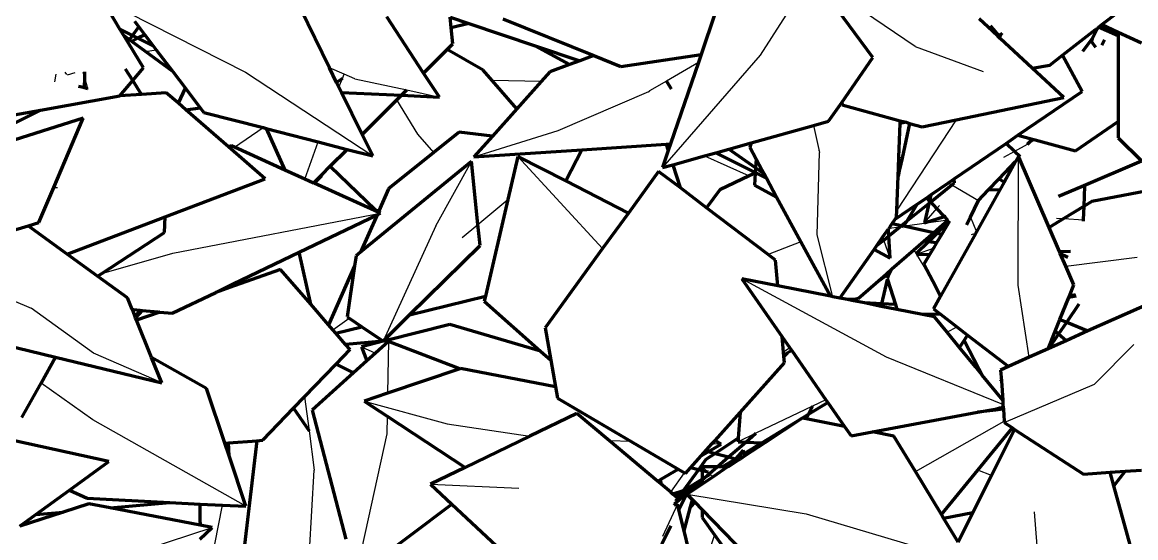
# Model space of a CAD drawing. Header units: millimetres. Extents: x 4307 to 31003, y 2809 to 20009.
# Drawn here: x 7363.6 to 7472.3, y 7807.5 to 7857.8 of the extents above; entities that cross this region are included whole.
import ezdxf

# ---------------------------------------------------------------- set-up
doc = ezdxf.new("R2010")
doc.units = ezdxf.units.MM
doc.layers.add('ProfileEdges', color=7, linetype='Continuous')

msp = doc.modelspace()

# ---------------------------------------------------------------- linework, layer by layer
for p, q in [((7440.66, 7862.46), (7435.63, 7854.61)), ((7450.75, 7855.46), (7440.88, 7862.16)), ((7373.93, 7858.78), (7385.41, 7852.94)), ((7458.29, 7856.95), (7458.43, 7857.11)), ((7458.43, 7857.11), (7458.52, 7857.22)), ((7459.09, 7856.33), (7459.05, 7856.24)), ((7459.27, 7856.71), (7459.09, 7856.33)), ((7450.75, 7855.46), (7457.4, 7853.03)), ((7375.66, 7854.98), (7376.71, 7855.12)), ((7435.63, 7854.61), (7426.1, 7843.64)), ((7395.05, 7852.76), (7393.6, 7853.39)), ((7429.6, 7853.91), (7426.48, 7852.08)), ((7366.9, 7852.77), (7366.79, 7852.02)), ((7368.78, 7852.9), (7368.03, 7852.66)), ((7369.55, 7852.96), (7369.73, 7852.34)), ((7369.73, 7852.34), (7370.02, 7851.37)), ((7385.41, 7852.94), (7397.83, 7844.78)), ((7394.54, 7851.49), (7394.88, 7852.34)), ((7394.88, 7852.34), (7395.05, 7852.76)), ((7396.09, 7852.3), (7395.05, 7852.76)), ((7396.09, 7852.3), (7401.15, 7851.22)), ((7414.27, 7852.03), (7409.5, 7852.13)), ((7426.48, 7852.08), (7424.85, 7851.13)), ((7370.02, 7851.37), (7370.04, 7851.31)), ((7401.15, 7851.22), (7404.34, 7850.53)), ((7415.91, 7847.25), (7424.77, 7851.08)), ((7424.85, 7851.13), (7424.77, 7851.08)), ((7402.24, 7846.92), (7400.17, 7850.24)), ((7440.84, 7847.75), (7441.37, 7845.41)), ((7454.76, 7848.31), (7448.97, 7839.48)), ((7384.33, 7845.63), (7387.14, 7847.54)), ((7403.78, 7845.12), (7402.24, 7846.92)), ((7407.7, 7844.7), (7415.91, 7847.25)), ((7391.21, 7842.53), (7392.5, 7846.15)), ((7441.37, 7845.41), (7441.43, 7845.13)), ((7461.67, 7845.91), (7460.45, 7845.23)), ((7462.46, 7846.34), (7461.67, 7845.91)), ((7420.24, 7835.74), (7411.99, 7844.74)), ((7430.2, 7844.78), (7434.55, 7842.83)), ((7441.19, 7837.09), (7441.43, 7845.13)), ((7449.47, 7844.55), (7449.16, 7844.65)), ((7460.45, 7845.23), (7459.37, 7844.63)), ((7460.8, 7832.19), (7460.83, 7844.75)), ((7403.98, 7837.95), (7407.46, 7844.23)), ((7453.99, 7842.15), (7454.33, 7841.95)), ((7366.71, 7841.72), (7367.07, 7841.72)), ((7454.33, 7841.95), (7456.94, 7840.44)), ((7408.09, 7838.1), (7411.01, 7840.52)), ((7378.33, 7835.31), (7398.58, 7839.2)), ((7451.66, 7838.27), (7452.87, 7839.66)), ((7452.87, 7839.66), (7453.13, 7839.95)), ((7403.98, 7837.95), (7398.84, 7826.73)), ((7406.56, 7836.82), (7408.09, 7838.1)), ((7449.23, 7837.84), (7448.21, 7837.69)), ((7449.66, 7837.9), (7449.23, 7837.84)), ((7453.93, 7838.53), (7449.78, 7837.92)), ((7456.14, 7838.81), (7456.73, 7837.39)), ((7464.53, 7838.72), (7465.27, 7838.68)), ((7465.27, 7838.68), (7467.17, 7838.56)), ((7467.17, 7838.56), (7467.22, 7838.56)), ((7442.73, 7831.05), (7441.19, 7837.09)), ((7447.68, 7836.58), (7447.58, 7836.85)), ((7456.26, 7837.12), (7456.66, 7837.26)), ((7439.6, 7836.41), (7436.41, 7835.17)), ((7448.32, 7834.81), (7447.68, 7836.58)), ((7450.87, 7835.2), (7452.53, 7835.79)), ((7351.31, 7835.57), (7364.52, 7829.92)), ((7371.39, 7833.31), (7378.33, 7835.31)), ((7450.62, 7835.62), (7450.85, 7835.23)), ((7450.85, 7835.23), (7450.87, 7835.2)), ((7450.87, 7835.2), (7450.89, 7835.16)), ((7450.89, 7835.16), (7452.47, 7832.58)), ((7465.44, 7834.04), (7472.41, 7834.9)), ((7447.97, 7825.14), (7433.84, 7832.81)), ((7448.18, 7833.2), (7446.16, 7831.71)), ((7384.31, 7832.11), (7384.23, 7832.3)), ((7461.87, 7825.14), (7460.8, 7832.19)), ((7445, 7830.86), (7444.73, 7830.65)), ((7370.6, 7825.53), (7364.52, 7829.92)), ((7393.94, 7827.83), (7395.54, 7828.95)), ((7453.86, 7827.59), (7454.83, 7828.11)), ((7396.74, 7826.16), (7398.1, 7825.56)), ((7399.37, 7826.7), (7399.27, 7821.65)), ((7438.53, 7826.08), (7437.92, 7825.63)), ((7468.24, 7822.52), (7472.09, 7826.39)), ((7377.25, 7822.66), (7370.6, 7825.53)), ((7459.32, 7820.55), (7447.97, 7825.14)), ((7456.63, 7824.22), (7456.97, 7824.03)), ((7370.53, 7819.06), (7365.47, 7822.63)), ((7458.97, 7822.9), (7459, 7822.89)), ((7459.16, 7822.84), (7459, 7822.89)), ((7459.45, 7818.77), (7468.24, 7822.52)), ((7391.18, 7821.29), (7391.62, 7817.96)), ((7396.99, 7820.88), (7405.09, 7818.66)), ((7442.05, 7821.01), (7440.75, 7820.39)), ((7399.23, 7819.41), (7399.2, 7817.68)), ((7440.75, 7820.39), (7435.21, 7817.73)), ((7458.57, 7820.09), (7458.55, 7820.12)), ((7458.59, 7819.99), (7458.57, 7820.09)), ((7385.46, 7810.61), (7370.53, 7819.06)), ((7405.09, 7818.66), (7413.15, 7817.44)), ((7450.77, 7814.01), (7459.44, 7818.93)), ((7391.62, 7817.96), (7392.11, 7814.12)), ((7399.2, 7817.68), (7396.15, 7803.77)), ((7435.21, 7817.73), (7433.48, 7816.9)), ((7423.05, 7816.93), (7420.93, 7817)), ((7431.82, 7816.66), (7430.92, 7816.69)), ((7433.96, 7816.08), (7433.8, 7815.6)), ((7433.8, 7815.6), (7433.67, 7815.21)), ((7391.66, 7806.21), (7392.11, 7814.12)), ((7429.96, 7814.45), (7430.55, 7813.93)), ((7430.55, 7813.93), (7430.69, 7813.81)), ((7458.19, 7813.61), (7456.88, 7814.15)), ((7426.9, 7811.99), (7428.26, 7813.87)), ((7430.69, 7813.81), (7430.76, 7813.74)), ((7430.76, 7813.74), (7431.05, 7813.49)), ((7403.46, 7812.76), (7412.07, 7812.38)), ((7428.49, 7811.79), (7440.12, 7809.86)), ((7429.37, 7812.55), (7428.52, 7811.81)), ((7380.72, 7798.15), (7383.18, 7810.72)), ((7427.56, 7810.82), (7426.1, 7807.67)), ((7428.42, 7811.72), (7427.25, 7810.72)), ((7440.12, 7809.86), (7454.21, 7805.68)), ((7462.35, 7810.07), (7462.95, 7802.81)), ((7373.54, 7805.73), (7382.18, 7808.55)), ((7431.18, 7807.84), (7429.74, 7803.55))]:
    msp.add_line(p, q)
at = {"layer": 'ProfileEdges', "lineweight": 211}
for p, q in [((7446.63, 7854.37), (7440.88, 7862.16)), ((7373.17, 7857.16), (7372.02, 7859.05)), ((7393.6, 7853.39), (7390.78, 7859.15)), ((7431.24, 7858.74), (7429.86, 7854.68)), ((7468.98, 7857.59), (7470.56, 7858.82)), ((7374.41, 7856.53), (7375, 7857.37)), ((7374.58, 7857.93), (7375, 7857.37)), ((7375, 7857.37), (7375.6, 7856.59)), ((7402.8, 7852.87), (7399.2, 7858.36)), ((7405.4, 7858.31), (7407.2, 7857.71)), ((7405.5, 7857.27), (7405.4, 7858.31)), ((7407.2, 7857.71), (7405.5, 7857.27)), ((7407.2, 7857.71), (7413.69, 7855.53)), ((7410.53, 7858.17), (7419.41, 7854.58)), ((7458.29, 7856.95), (7457.01, 7858.14)), ((7458.43, 7857.11), (7458.11, 7857.48)), ((7468.64, 7857.33), (7468.98, 7857.59)), ((7468.98, 7857.59), (7470.56, 7856.87)), ((7373.17, 7857.16), (7374.41, 7856.53)), ((7373.54, 7856.54), (7373.17, 7857.16)), ((7375.46, 7853.36), (7373.54, 7856.54)), ((7374.11, 7856.12), (7373.54, 7856.54)), ((7374.11, 7856.12), (7374.41, 7856.53)), ((7374.41, 7856.53), (7374.93, 7856.26)), ((7375.6, 7856.59), (7374.93, 7856.26)), ((7375.6, 7856.59), (7376.42, 7855.51)), ((7405.64, 7855.71), (7405.5, 7857.27)), ((7458.82, 7856.46), (7458.29, 7856.95)), ((7458.92, 7856.53), (7458.43, 7857.11)), ((7458.92, 7856.53), (7458.82, 7856.46)), ((7459.05, 7856.24), (7458.82, 7856.46)), ((7459.23, 7856.74), (7458.92, 7856.53)), ((7459.09, 7856.33), (7458.92, 7856.53)), ((7465.12, 7854.6), (7468.35, 7857.1)), ((7468.48, 7857.11), (7468.02, 7856.2)), ((7468.35, 7857.1), (7468.56, 7857.26)), ((7468.48, 7857.11), (7468.35, 7857.1)), ((7468.56, 7857.26), (7468.48, 7857.11)), ((7468.56, 7857.26), (7468.64, 7857.33)), ((7470.56, 7856.49), (7468.64, 7857.33)), ((7470.56, 7856.49), (7470.55, 7848.14)), ((7470.56, 7856.87), (7470.56, 7856.49)), ((7470.56, 7856.87), (7472.85, 7855.82)), ((7374.32, 7855.96), (7374.11, 7856.12)), ((7374.93, 7856.26), (7374.32, 7855.96)), ((7375.66, 7854.98), (7374.32, 7855.96)), ((7374.93, 7856.26), (7376.42, 7855.51)), ((7376.42, 7855.51), (7376.71, 7855.12)), ((7405.1, 7855.16), (7405.64, 7855.71)), ((7417.04, 7853.69), (7413.69, 7855.53)), ((7413.69, 7855.53), (7418.04, 7854.06)), ((7462.16, 7853.35), (7459.05, 7856.24)), ((7467.1, 7855.01), (7468.02, 7856.2)), ((7468.02, 7856.2), (7467.91, 7855.97)), ((7467.91, 7855.97), (7468.34, 7855.39)), ((7468.95, 7855.58), (7469.21, 7856.11)), ((7378.32, 7853.01), (7375.66, 7854.98)), ((7376.71, 7855.12), (7378.32, 7853.01)), ((7402.8, 7852.87), (7405.1, 7855.16)), ((7408.62, 7853.15), (7405.1, 7855.16)), ((7419.41, 7854.58), (7418.04, 7854.06)), ((7419.41, 7854.58), (7422.04, 7853.51)), ((7422.04, 7853.51), (7429.86, 7854.68)), ((7429.86, 7854.68), (7429.6, 7853.91)), ((7443.59, 7849.99), (7446.63, 7854.37)), ((7463.89, 7853.65), (7465.12, 7854.6)), ((7467.05, 7851.08), (7465.12, 7854.6)), ((7374.42, 7852.13), (7373.71, 7853.24)), ((7374.42, 7852.13), (7375.46, 7853.36)), ((7378.32, 7853.01), (7379.55, 7851.39)), ((7394.31, 7851.94), (7393.6, 7853.39)), ((7409.5, 7852.13), (7408.62, 7853.15)), ((7417.04, 7853.69), (7415.11, 7852.97)), ((7418.04, 7854.06), (7417.04, 7853.69)), ((7429.6, 7853.91), (7426.89, 7845.95)), ((7462.16, 7853.35), (7463.89, 7853.65)), ((7465.27, 7850.47), (7462.16, 7853.35)), ((7367.92, 7852.84), (7367.82, 7852.8)), ((7369.71, 7851.56), (7369.73, 7852.34)), ((7369.73, 7852.34), (7369.76, 7852.97)), ((7373.15, 7850.63), (7374.42, 7852.13)), ((7375.27, 7850.78), (7374.42, 7852.13)), ((7394.88, 7852.34), (7394.31, 7851.94)), ((7394.54, 7851.49), (7394.31, 7851.94)), ((7404.34, 7850.53), (7402.8, 7852.87)), ((7411.88, 7849.37), (7409.5, 7852.13)), ((7414.27, 7852.03), (7411.88, 7849.37)), ((7415.11, 7852.97), (7414.27, 7852.03)), ((7426.48, 7852.08), (7426.96, 7851.33)), ((7369.12, 7851.6), (7369.6, 7851.48)), ((7369.51, 7851.42), (7369.6, 7851.48)), ((7369.6, 7851.48), (7369.71, 7851.56)), ((7369.6, 7851.48), (7370.02, 7851.37)), ((7377.69, 7850.94), (7375.27, 7850.78)), ((7378.87, 7849.92), (7377.69, 7850.94)), ((7378.87, 7849.92), (7379.55, 7851.39)), ((7379.55, 7851.39), (7381, 7849.47)), ((7394.79, 7850.98), (7394.54, 7851.49)), ((7394.79, 7850.98), (7400.63, 7850.7)), ((7396.8, 7846.88), (7394.79, 7850.98)), ((7400.63, 7850.7), (7401.15, 7851.22)), ((7424.85, 7851.13), (7424.87, 7851.1)), ((7460.78, 7846.8), (7467.05, 7851.08)), ((7365.42, 7849.26), (7373.15, 7850.63)), ((7375.27, 7850.78), (7373.15, 7850.63)), ((7379.61, 7849.28), (7378.87, 7849.92)), ((7396.8, 7846.88), (7400.17, 7850.24)), ((7400.17, 7850.24), (7400.63, 7850.7)), ((7400.63, 7850.7), (7404.34, 7850.53)), ((7442.31, 7848.16), (7443.59, 7849.99)), ((7443.59, 7849.99), (7443.64, 7849.77)), ((7443.64, 7849.77), (7449.29, 7848.21)), ((7454.76, 7848.31), (7465.27, 7850.47)), ((7365.42, 7849.26), (7357.59, 7845.38)), ((7358.78, 7848.08), (7365.42, 7849.26)), ((7379.61, 7849.28), (7381, 7849.47)), ((7383.75, 7845.68), (7379.61, 7849.28)), ((7381, 7849.47), (7381.34, 7849.03)), ((7381.34, 7849.03), (7387.14, 7847.54)), ((7411.88, 7849.37), (7409.51, 7846.72)), ((7369.57, 7848.47), (7353.77, 7843.5)), ((7366.71, 7841.72), (7369.57, 7848.47)), ((7434.75, 7846.05), (7440.84, 7847.75)), ((7440.84, 7847.75), (7442.31, 7848.16)), ((7449.16, 7844.65), (7449.28, 7847.93)), ((7449.28, 7847.93), (7449.29, 7848.21)), ((7449.86, 7848.06), (7449.28, 7847.93)), ((7449.29, 7848.21), (7449.86, 7848.06)), ((7450.21, 7847.96), (7449.47, 7844.55)), ((7449.86, 7848.06), (7450.21, 7847.96)), ((7450.21, 7847.96), (7451.43, 7847.63)), ((7451.43, 7847.63), (7454.76, 7848.31)), ((7466.41, 7845.27), (7470.55, 7848.14)), ((7470.55, 7848.14), (7470.55, 7846.54)), ((7387.14, 7847.54), (7387.44, 7847.46)), ((7387.44, 7847.46), (7389.26, 7843.4)), ((7387.44, 7847.46), (7392.5, 7846.15)), ((7397.83, 7844.78), (7396.8, 7846.88)), ((7406.25, 7847.1), (7403.78, 7845.12)), ((7409.51, 7846.72), (7406.25, 7847.1)), ((7409.51, 7846.72), (7407.7, 7844.7)), ((7459.63, 7846.01), (7460.78, 7846.8)), ((7460.78, 7846.8), (7462.19, 7846.41)), ((7470.55, 7846.54), (7472.85, 7844.3)), ((7384.04, 7845.76), (7383.75, 7845.68)), ((7387.35, 7842.56), (7383.75, 7845.68)), ((7384.33, 7845.63), (7384.04, 7845.76)), ((7389.26, 7843.4), (7384.33, 7845.63)), ((7392.5, 7846.15), (7395.34, 7845.42)), ((7393.69, 7843.77), (7395.34, 7845.42)), ((7395.34, 7845.42), (7397.83, 7844.78)), ((7418.24, 7845.39), (7426.46, 7845.92)), ((7426.46, 7845.92), (7426.89, 7845.95)), ((7426.46, 7845.92), (7426.66, 7845.3)), ((7426.89, 7845.95), (7426.66, 7845.3)), ((7431.32, 7845.09), (7432.58, 7845.45)), ((7432.58, 7845.45), (7434.75, 7846.05)), ((7435.18, 7843.62), (7432.58, 7845.45)), ((7434.75, 7846.05), (7434.61, 7845.63)), ((7434.61, 7845.63), (7435.24, 7844.47)), ((7441.37, 7845.41), (7441.33, 7845.41)), ((7454.57, 7842.55), (7459.63, 7846.01)), ((7460.45, 7845.23), (7459.63, 7846.01)), ((7462.19, 7846.41), (7461.67, 7845.91)), ((7462.19, 7846.41), (7462.46, 7846.34)), ((7462.46, 7846.34), (7466.41, 7845.27)), ((7403.78, 7845.12), (7399.38, 7841.58)), ((7407.7, 7844.7), (7418.24, 7845.39)), ((7411.99, 7844.74), (7411.01, 7840.52)), ((7416.66, 7842.34), (7411.99, 7844.74)), ((7416.66, 7842.34), (7418.24, 7845.39)), ((7426.66, 7845.3), (7426.1, 7843.64)), ((7427.1, 7843.92), (7430.2, 7844.78)), ((7430.2, 7844.78), (7431.32, 7845.09)), ((7431.32, 7845.09), (7435.15, 7843.17)), ((7435.24, 7844.47), (7435.18, 7843.62)), ((7435.24, 7844.47), (7435.8, 7843.43)), ((7449.12, 7843.66), (7449.16, 7844.65)), ((7449.47, 7844.55), (7449.26, 7843.58)), ((7460.99, 7844.71), (7460.45, 7845.23)), ((7460.83, 7844.75), (7460.54, 7844.23)), ((7460.89, 7844.6), (7460.83, 7844.75)), ((7460.89, 7844.6), (7460.99, 7844.71)), ((7462.71, 7840.38), (7460.89, 7844.6)), ((7391.21, 7842.53), (7389.26, 7843.4)), ((7392.86, 7842.94), (7393.69, 7843.77)), ((7393.69, 7843.77), (7398.1, 7839.52)), ((7407.46, 7844.23), (7396.65, 7835.4)), ((7408.09, 7838.1), (7407.46, 7844.23)), ((7425.72, 7843.27), (7422.77, 7839.21)), ((7427.81, 7841.69), (7425.72, 7843.27)), ((7426.1, 7843.64), (7427.1, 7843.92)), ((7427.1, 7843.92), (7427.81, 7841.69)), ((7435.18, 7843.62), (7435.15, 7843.17)), ((7435.6, 7843.33), (7435.18, 7843.62)), ((7435.8, 7843.43), (7435.6, 7843.33)), ((7436.01, 7843.04), (7435.6, 7843.33)), ((7435.8, 7843.43), (7436.01, 7843.04)), ((7449.09, 7842.81), (7449.12, 7843.63)), ((7449.24, 7843.5), (7449.09, 7842.81)), ((7449.12, 7843.66), (7449.26, 7843.58)), ((7449.12, 7843.63), (7449.12, 7843.66)), ((7449.24, 7843.5), (7449.12, 7843.63)), ((7449.26, 7843.58), (7449.24, 7843.5)), ((7458.94, 7842.55), (7460.54, 7844.23)), ((7460.54, 7844.23), (7459.42, 7842.23)), ((7466.97, 7841.81), (7472.85, 7844.3)), ((7377.59, 7838.85), (7387.35, 7842.56)), ((7392.06, 7842.14), (7391.21, 7842.53)), ((7392.06, 7842.14), (7392.86, 7842.94)), ((7392.11, 7842.12), (7392.06, 7842.14)), ((7392.11, 7842.12), (7392.84, 7842.83)), ((7392.84, 7842.83), (7392.86, 7842.94)), ((7422.77, 7839.21), (7416.66, 7842.34)), ((7434.55, 7842.83), (7431.7, 7841.49)), ((7435.15, 7843.11), (7434.55, 7842.83)), ((7435.15, 7843.11), (7435.07, 7841.94)), ((7435.15, 7843.17), (7435.15, 7843.11)), ((7435.15, 7843.17), (7435.2, 7843.14)), ((7435.2, 7843.14), (7435.15, 7843.11)), ((7435.2, 7843.14), (7436.24, 7842.62)), ((7436.01, 7843.04), (7436.24, 7842.62)), ((7436.24, 7842.62), (7437.24, 7840.77)), ((7448.97, 7839.48), (7449.09, 7842.81)), ((7452.29, 7840.99), (7453.99, 7842.15)), ((7453.99, 7842.15), (7454.57, 7842.55)), ((7454.33, 7841.95), (7454.6, 7842.17)), ((7454.6, 7842.17), (7454.57, 7842.55)), ((7457.89, 7841.44), (7458.94, 7842.55)), ((7458.94, 7842.55), (7459.42, 7842.23)), ((7459.42, 7842.23), (7459.01, 7841.49)), ((7365.25, 7838.29), (7366.71, 7841.72)), ((7398.37, 7839.29), (7392.11, 7842.12)), ((7399.38, 7841.58), (7398.43, 7839.42)), ((7430.4, 7839.72), (7427.81, 7841.69)), ((7431.7, 7841.49), (7430.4, 7839.72)), ((7435.07, 7841.94), (7437.24, 7840.77)), ((7452.27, 7840.29), (7454.33, 7841.95)), ((7459.01, 7841.49), (7456.73, 7837.39)), ((7456.94, 7840.44), (7457.89, 7841.44)), ((7459.01, 7841.49), (7457.89, 7841.44)), ((7464.74, 7840.86), (7466.97, 7841.81)), ((7467.32, 7841.82), (7466.97, 7841.81)), ((7467.23, 7839.87), (7467.32, 7841.82)), ((7474.77, 7841.64), (7467.98, 7840.33)), ((7411.01, 7840.52), (7408.82, 7831.11)), ((7437.24, 7840.77), (7439.6, 7836.41)), ((7448.8, 7838.6), (7450.94, 7840.07)), ((7449.98, 7838.45), (7452.1, 7840.15)), ((7449.98, 7838.45), (7450.94, 7840.07)), ((7450.94, 7840.07), (7451.88, 7840.71)), ((7452.1, 7840.15), (7451.66, 7838.27)), ((7451.88, 7840.71), (7452.29, 7840.99)), ((7452.16, 7840.41), (7451.88, 7840.71)), ((7452.16, 7840.41), (7452.1, 7840.15)), ((7452.1, 7840.15), (7452.27, 7840.29)), ((7452.29, 7840.99), (7452.16, 7840.41)), ((7452.27, 7840.29), (7452.16, 7840.41)), ((7452.87, 7839.66), (7452.27, 7840.29)), ((7456.14, 7838.81), (7456.94, 7840.44)), ((7463.82, 7837.79), (7462.71, 7840.38)), ((7467.98, 7840.33), (7467.23, 7839.87)), ((7390.65, 7835.39), (7398.26, 7839.05)), ((7398.26, 7839.05), (7396.65, 7835.4)), ((7398.1, 7839.52), (7398.43, 7839.42)), ((7398.26, 7839.05), (7398.58, 7839.2)), ((7398.43, 7839.42), (7398.37, 7839.29)), ((7398.58, 7839.2), (7398.37, 7839.29)), ((7422.77, 7839.21), (7420.24, 7835.74)), ((7436.41, 7835.17), (7430.4, 7839.72)), ((7448.94, 7838.8), (7448.97, 7839.48)), ((7453.61, 7838.87), (7452.87, 7839.66)), ((7453.61, 7838.87), (7453.78, 7838.92)), ((7467.23, 7839.87), (7465.27, 7838.68)), ((7467.17, 7838.56), (7467.23, 7839.87)), ((7360.08, 7836.73), (7364.2, 7837.97)), ((7364.2, 7837.97), (7365.25, 7838.29)), ((7368.02, 7835.21), (7364.2, 7837.97)), ((7368.02, 7835.21), (7377.59, 7838.85)), ((7377.51, 7837.3), (7377.59, 7838.85)), ((7408.3, 7836.06), (7408.09, 7838.1)), ((7448.2, 7837), (7449.23, 7837.84)), ((7448.21, 7837.69), (7448.38, 7838)), ((7448.38, 7838), (7448.51, 7838.19)), ((7448.51, 7838.19), (7448.8, 7838.6)), ((7448.51, 7838.19), (7449.42, 7838)), ((7448.8, 7838.6), (7448.94, 7838.8)), ((7449.23, 7837.84), (7449.42, 7838)), ((7449.42, 7838), (7449.98, 7838.45)), ((7449.42, 7838), (7449.66, 7837.9)), ((7449.66, 7837.9), (7449.68, 7837.94)), ((7449.68, 7837.94), (7449.98, 7838.45)), ((7449.78, 7837.92), (7449.68, 7837.94)), ((7449.78, 7837.92), (7452.56, 7837.33)), ((7451.66, 7838.27), (7453.61, 7838.87)), ((7452.56, 7837.33), (7453.93, 7838.53)), ((7454.09, 7838.43), (7452.9, 7837.26)), ((7454.09, 7838.43), (7453.35, 7837.16)), ((7453.93, 7838.53), (7453.61, 7838.87)), ((7455.77, 7838.05), (7456.14, 7838.81)), ((7465.27, 7838.68), (7463.82, 7837.79)), ((7467.16, 7838.41), (7467.17, 7838.56)), ((7371.39, 7833.31), (7377.51, 7837.3)), ((7447.01, 7836.05), (7447.58, 7836.85)), ((7447.58, 7836.85), (7448.16, 7837.68)), ((7447.68, 7836.58), (7448.2, 7837)), ((7448.21, 7837.69), (7448.16, 7837.68)), ((7448.2, 7837), (7448.16, 7837.68)), ((7448.32, 7834.81), (7448.2, 7837)), ((7451.6, 7836.48), (7452.56, 7837.33)), ((7452.9, 7837.26), (7452.05, 7836.42)), ((7452.56, 7837.33), (7452.9, 7837.26)), ((7453.35, 7837.16), (7452.85, 7836.32)), ((7452.9, 7837.26), (7453.35, 7837.16)), ((7456.66, 7837.26), (7453.24, 7831.12)), ((7456.73, 7837.39), (7456.66, 7837.26)), ((7464.83, 7835.46), (7463.82, 7837.79)), ((7401.42, 7829.27), (7408.3, 7836.06)), ((7420.24, 7835.74), (7414.64, 7828.03)), ((7439.6, 7836.41), (7442.48, 7831.1)), ((7443.41, 7830.91), (7446.74, 7835.66)), ((7446.74, 7835.66), (7447.01, 7836.05)), ((7446.74, 7835.66), (7448.32, 7834.81)), ((7447.01, 7836.05), (7447.68, 7836.58)), ((7450.62, 7835.62), (7451.6, 7836.48)), ((7452.05, 7836.42), (7450.85, 7835.23)), ((7452.05, 7836.42), (7451.6, 7836.48)), ((7452.85, 7836.32), (7452.05, 7836.42)), ((7452.53, 7835.79), (7452.18, 7835.19)), ((7452.85, 7836.32), (7452.53, 7835.79)), ((7370.99, 7833.06), (7368.02, 7835.21)), ((7384.23, 7832.3), (7390.65, 7835.39)), ((7391.78, 7830.31), (7390.65, 7835.39)), ((7396.2, 7835.04), (7396.06, 7834.07)), ((7396.65, 7835.4), (7396.2, 7835.04)), ((7437.14, 7834.62), (7436.41, 7835.17)), ((7437.36, 7832.11), (7437.14, 7834.62)), ((7448.49, 7833.76), (7450.62, 7835.62)), ((7450.89, 7835.16), (7452.18, 7835.19)), ((7452.18, 7835.19), (7451.61, 7834.23)), ((7464.83, 7835.46), (7465.91, 7835.48)), ((7464.91, 7835.27), (7464.83, 7835.46)), ((7464.91, 7835.27), (7465.66, 7834.91)), ((7465.44, 7834.04), (7464.91, 7835.27)), ((7388.84, 7833.7), (7384.31, 7832.11)), ((7391.78, 7830.31), (7388.84, 7833.7)), ((7396.06, 7834.07), (7393.52, 7828.31)), ((7396.06, 7834.07), (7395.33, 7829.09)), ((7447.92, 7833.25), (7448.49, 7833.76)), ((7448.49, 7833.76), (7448.18, 7833.2)), ((7451.61, 7834.23), (7452.47, 7832.58)), ((7466.23, 7832.21), (7465.44, 7834.04)), ((7370.99, 7833.06), (7371.39, 7833.31)), ((7373.92, 7830.94), (7370.99, 7833.06)), ((7433.84, 7832.81), (7437.79, 7827.14)), ((7437.36, 7832.11), (7433.84, 7832.81)), ((7446.16, 7831.71), (7447.92, 7833.25)), ((7447.51, 7830.35), (7448.07, 7832.73)), ((7448.18, 7833.2), (7447.92, 7833.25)), ((7448.15, 7833.07), (7448.03, 7832.84)), ((7448.03, 7832.84), (7448.07, 7832.73)), ((7448.07, 7832.73), (7448.82, 7830.29)), ((7448.15, 7833.07), (7448.18, 7833.2)), ((7452.47, 7832.58), (7453.24, 7831.12)), ((7378.27, 7829.44), (7382.51, 7831.47)), ((7382.51, 7831.47), (7384.23, 7832.3)), ((7384.31, 7832.11), (7382.51, 7831.47)), ((7442.48, 7831.1), (7437.36, 7832.11)), ((7445.2, 7830.87), (7446.16, 7831.71)), ((7465.8, 7831.14), (7466.23, 7832.21)), ((7476.94, 7831.87), (7467.61, 7827.71)), ((7374.37, 7829.81), (7373.92, 7830.94)), ((7393.52, 7828.31), (7391.78, 7830.31)), ((7401.42, 7829.27), (7408.82, 7831.11)), ((7408.82, 7831.11), (7408.71, 7830.63)), ((7408.71, 7830.63), (7414.21, 7825.75)), ((7442.73, 7831.05), (7442.48, 7831.1)), ((7443.41, 7830.91), (7442.73, 7831.05)), ((7443.98, 7830.8), (7443.41, 7830.91)), ((7443.98, 7830.8), (7445, 7830.86)), ((7444.73, 7830.65), (7443.98, 7830.8)), ((7445.8, 7830.44), (7444.73, 7830.65)), ((7445.05, 7830.89), (7445, 7830.86)), ((7445.05, 7830.89), (7445.2, 7830.87)), ((7447.51, 7830.35), (7445.8, 7830.44)), ((7447.45, 7830.11), (7445.8, 7830.44)), ((7447.45, 7830.11), (7447.51, 7830.35)), ((7448.82, 7830.29), (7447.51, 7830.35)), ((7448.82, 7830.29), (7448.96, 7829.81)), ((7453.24, 7831.12), (7452.54, 7829.86)), ((7464.88, 7828.84), (7465.73, 7830.97)), ((7465.55, 7828.57), (7466.76, 7830.35)), ((7465.73, 7830.97), (7465.8, 7831.14)), ((7466.45, 7831.1), (7465.73, 7830.97)), ((7465.8, 7831.14), (7466.39, 7831.27)), ((7374.37, 7829.81), (7374.49, 7829.8)), ((7374.45, 7829.63), (7374.37, 7829.81)), ((7374.49, 7829.8), (7374.45, 7829.63)), ((7374.66, 7829.1), (7374.45, 7829.63)), ((7374.49, 7829.8), (7375.11, 7829.74)), ((7374.66, 7829.1), (7375.11, 7829.74)), ((7375.35, 7829.72), (7374.7, 7828.99)), ((7376.96, 7829.52), (7374.8, 7828.76)), ((7375.11, 7829.74), (7375.35, 7829.72)), ((7375.35, 7829.72), (7376.91, 7829.57)), ((7376.96, 7829.52), (7376.91, 7829.57)), ((7377.06, 7829.55), (7376.96, 7829.52)), ((7377.06, 7829.55), (7378.27, 7829.44)), ((7398.84, 7826.73), (7401.42, 7829.27)), ((7448.96, 7829.81), (7447.45, 7830.11)), ((7451.48, 7829.31), (7448.96, 7829.81)), ((7453.22, 7829.34), (7451.48, 7829.31)), ((7452.64, 7829.08), (7451.48, 7829.31)), ((7452.54, 7829.86), (7453.22, 7829.34)), ((7453.22, 7829.34), (7454.83, 7828.11)), ((7374.7, 7828.99), (7374.66, 7829.1)), ((7374.8, 7828.76), (7374.7, 7828.99)), ((7376.25, 7825.13), (7374.8, 7828.76)), ((7393.94, 7827.83), (7393.52, 7828.31)), ((7394.23, 7827.49), (7396.77, 7828.12)), ((7395.33, 7829.09), (7395.54, 7828.95)), ((7395.54, 7828.95), (7396.77, 7828.12)), ((7396.77, 7828.12), (7398.84, 7826.73)), ((7405.35, 7828.33), (7399.04, 7826.74)), ((7414.21, 7825.75), (7405.35, 7828.33)), ((7414.64, 7828.03), (7415.21, 7824.87)), ((7453.86, 7827.59), (7452.64, 7829.08)), ((7454.83, 7828.11), (7455.87, 7827.31)), ((7464.41, 7827.68), (7464.88, 7828.84)), ((7464.75, 7827.4), (7465.55, 7828.57)), ((7464.88, 7828.84), (7465.55, 7828.57)), ((7465.55, 7828.57), (7467.61, 7827.71)), ((7394.23, 7827.49), (7393.94, 7827.83)), ((7395.19, 7826.4), (7394.23, 7827.49)), ((7437.92, 7825.63), (7437.79, 7827.14)), ((7437.79, 7827.14), (7438.53, 7826.08)), ((7455.08, 7826.1), (7453.86, 7827.59)), ((7455.52, 7826.78), (7455.87, 7827.31)), ((7455.87, 7827.31), (7459.87, 7824.25)), ((7463.72, 7825.97), (7464.41, 7827.68)), ((7463.81, 7826), (7464.75, 7827.4)), ((7464.75, 7827.4), (7464.41, 7827.68)), ((7465.5, 7826.76), (7464.75, 7827.4)), ((7467.61, 7827.71), (7465.5, 7826.76)), ((7361.82, 7826.38), (7366.89, 7825.16)), ((7394.25, 7824.48), (7395.62, 7825.9)), ((7398.84, 7826.73), (7395.19, 7826.4)), ((7395.62, 7825.9), (7395.19, 7826.4)), ((7398.84, 7826.73), (7396.74, 7826.16)), ((7396.74, 7826.16), (7397.25, 7824.79)), ((7399.37, 7826.7), (7398.1, 7825.56)), ((7399.04, 7826.74), (7398.84, 7826.73)), ((7406.34, 7824.03), (7399.37, 7826.7)), ((7438.53, 7826.08), (7438.71, 7825.81)), ((7455.08, 7826.1), (7455.52, 7826.78)), ((7456.63, 7824.22), (7455.08, 7826.1)), ((7455.52, 7826.78), (7456.97, 7824.03)), ((7463.72, 7825.97), (7461.87, 7825.14)), ((7463.81, 7826), (7463.72, 7825.97)), ((7465.5, 7826.76), (7463.81, 7826)), ((7365.47, 7822.63), (7366.89, 7825.16)), ((7366.89, 7825.16), (7377.25, 7822.66)), ((7381.61, 7822.11), (7376.25, 7825.13)), ((7377.25, 7822.66), (7376.25, 7825.13)), ((7397.25, 7824.79), (7395.95, 7823.62)), ((7398.1, 7825.56), (7397.25, 7824.79)), ((7414.21, 7825.75), (7415.21, 7824.87)), ((7415.21, 7824.87), (7415.67, 7822.26)), ((7437.95, 7825.22), (7437.92, 7825.63)), ((7438.28, 7825.55), (7437.95, 7825.22)), ((7438.01, 7824.59), (7437.95, 7825.22)), ((7438.71, 7825.81), (7438.28, 7825.55)), ((7438.71, 7825.81), (7442.05, 7821.01)), ((7461.87, 7825.14), (7459.87, 7824.25)), ((7391.18, 7821.29), (7394.25, 7824.48)), ((7395.95, 7823.62), (7394.25, 7824.48)), ((7406.34, 7824.03), (7399.27, 7821.65)), ((7406.39, 7824.04), (7406.34, 7824.03)), ((7415.67, 7822.26), (7406.39, 7824.04)), ((7433.67, 7819.76), (7438.01, 7824.59)), ((7457.29, 7823.41), (7456.63, 7824.22)), ((7456.97, 7824.03), (7457.29, 7823.41)), ((7459.87, 7824.25), (7459.09, 7823.9)), ((7459.09, 7823.9), (7459.16, 7822.84)), ((7363.6, 7819.28), (7365.47, 7822.63)), ((7395.95, 7823.62), (7391.91, 7819.98)), ((7459.29, 7820.97), (7457.29, 7823.41)), ((7459.16, 7822.84), (7459.29, 7820.97)), ((7383.4, 7816.77), (7381.61, 7822.11)), ((7399.27, 7821.65), (7396.99, 7820.88)), ((7415.67, 7822.26), (7415.87, 7821.15)), ((7390.1, 7820.17), (7391.18, 7821.29)), ((7396.99, 7820.88), (7399.23, 7819.41)), ((7415.87, 7821.15), (7423.05, 7816.93)), ((7440.34, 7819.59), (7442.24, 7820.75)), ((7442.05, 7821.01), (7442.24, 7820.75)), ((7442.24, 7820.75), (7443.87, 7818.4)), ((7459.29, 7820.97), (7459.32, 7820.55)), ((7459.32, 7820.55), (7459.34, 7820.27)), ((7387.1, 7817.06), (7390.1, 7820.17)), ((7390.1, 7820.17), (7391.62, 7817.96)), ((7391.91, 7819.98), (7395.2, 7807.42)), ((7399.23, 7819.41), (7406.86, 7814.4)), ((7417.75, 7819.66), (7413.15, 7817.44)), ((7420.93, 7817), (7417.75, 7819.66)), ((7431.23, 7817.04), (7433.67, 7819.76)), ((7433.67, 7819.76), (7433.49, 7817.24)), ((7439.74, 7819.22), (7440.34, 7819.59)), ((7440.34, 7819.59), (7440.11, 7819.15)), ((7440.75, 7820.39), (7440.34, 7819.59)), ((7446.59, 7817.86), (7456.83, 7819.8)), ((7456.83, 7819.8), (7458.57, 7820.09)), ((7458.59, 7819.99), (7456.83, 7819.8)), ((7458.57, 7820.09), (7458.98, 7820.2)), ((7459.06, 7820.04), (7458.59, 7819.99)), ((7458.98, 7820.2), (7459.34, 7820.27)), ((7458.98, 7820.2), (7459.06, 7820.04)), ((7459.36, 7820.08), (7459.06, 7820.04)), ((7459.34, 7820.27), (7459.36, 7820.08)), ((7459.36, 7820.08), (7459.44, 7818.93)), ((7435.78, 7816.81), (7439.74, 7819.22)), ((7439.74, 7819.22), (7436.07, 7816.8)), ((7440.11, 7819.15), (7439.74, 7819.22)), ((7443.87, 7818.4), (7440.11, 7819.15)), ((7443.87, 7818.4), (7444.52, 7817.47)), ((7456.88, 7814.15), (7460.24, 7818.25)), ((7459.44, 7818.93), (7459.45, 7818.77)), ((7459.45, 7818.77), (7460.24, 7818.25)), ((7460.24, 7818.25), (7460.45, 7818.11)), ((7413.15, 7817.44), (7406.86, 7814.4)), ((7433.49, 7817.24), (7431.24, 7815.77)), ((7433.49, 7817.24), (7433.48, 7816.9)), ((7434.22, 7816.87), (7435.21, 7817.73)), ((7444.52, 7817.47), (7446.59, 7817.86)), ((7448.68, 7817.45), (7446.59, 7817.86)), ((7450.77, 7814.01), (7448.68, 7817.45)), ((7460.45, 7818.11), (7458.19, 7813.61)), ((7460.45, 7818.11), (7467.18, 7813.74)), ((7372.09, 7814.98), (7362.75, 7817.04)), ((7383.4, 7816.77), (7383.75, 7816.8)), ((7383.81, 7815.53), (7383.4, 7816.77)), ((7383.75, 7816.8), (7386.51, 7817.01)), ((7383.81, 7815.53), (7383.75, 7816.8)), ((7386.51, 7817.01), (7385.31, 7806.82)), ((7386.51, 7817.01), (7387.1, 7817.06)), ((7425.62, 7813.06), (7420.93, 7817)), ((7423.05, 7816.93), (7427.64, 7814.23)), ((7429.88, 7815.53), (7430.92, 7816.69)), ((7430.59, 7815.94), (7431.82, 7816.66)), ((7430.92, 7816.69), (7431.23, 7817.04)), ((7431.82, 7816.66), (7431.23, 7817.04)), ((7432.54, 7815.42), (7434.22, 7816.87)), ((7433.96, 7816.08), (7433.21, 7815.24)), ((7433.48, 7816.9), (7434.22, 7816.87)), ((7434.06, 7815.76), (7433.96, 7816.08)), ((7434.06, 7815.76), (7435.78, 7816.81)), ((7436.07, 7816.8), (7434.14, 7815.52)), ((7434.22, 7816.87), (7435.78, 7816.81)), ((7435.78, 7816.81), (7436.07, 7816.8)), ((7385.46, 7810.61), (7383.81, 7815.53)), ((7428.83, 7814.37), (7429.88, 7815.53)), ((7430.33, 7815.17), (7429.6, 7814.17)), ((7429.88, 7815.53), (7430.59, 7815.94)), ((7431.24, 7815.77), (7430.33, 7815.17)), ((7430.59, 7815.94), (7431.24, 7815.77)), ((7431.24, 7815.77), (7432.54, 7815.42)), ((7431.42, 7814.45), (7432.54, 7815.42)), ((7431.92, 7814.45), (7433.14, 7815.19)), ((7433.14, 7815.19), (7432.45, 7814.45)), ((7433.56, 7815.14), (7432.51, 7814.45)), ((7432.54, 7815.42), (7433.21, 7815.24)), ((7433.14, 7815.19), (7433.21, 7815.24)), ((7433.21, 7815.24), (7433.8, 7815.6)), ((7433.21, 7815.24), (7433.56, 7815.14)), ((7433.67, 7815.21), (7433.56, 7815.14)), ((7434.14, 7815.52), (7433.67, 7815.21)), ((7434.14, 7815.52), (7434.06, 7815.76)), ((7368.26, 7812.2), (7372.09, 7814.98)), ((7406.86, 7814.4), (7403.46, 7812.76)), ((7425.9, 7813.23), (7427.64, 7814.23)), ((7427.64, 7814.23), (7428.26, 7813.87)), ((7429.6, 7814.17), (7428.13, 7812.13)), ((7428.34, 7813.82), (7428.83, 7814.37)), ((7429.6, 7814.17), (7428.83, 7814.37)), ((7429.97, 7814.08), (7429.6, 7814.17)), ((7431.42, 7814.45), (7429.96, 7814.45)), ((7429.96, 7814.45), (7429.97, 7814.08)), ((7430.55, 7813.93), (7429.97, 7814.08)), ((7429.97, 7814.08), (7429.97, 7813.26)), ((7430.69, 7813.81), (7431.42, 7814.45)), ((7432.45, 7814.45), (7431.05, 7813.49)), ((7431.92, 7814.45), (7431.42, 7814.45)), ((7432.45, 7814.45), (7431.92, 7814.45)), ((7432.51, 7814.45), (7432.45, 7814.45)), ((7453.32, 7809.8), (7450.77, 7814.01)), ((7453.32, 7809.8), (7456.88, 7814.15)), ((7467.18, 7813.74), (7469.77, 7813.93)), ((7469.77, 7813.93), (7471.23, 7814.04)), ((7470.14, 7812.6), (7469.77, 7813.93)), ((7471.23, 7814.04), (7470.14, 7812.6)), ((7471.23, 7814.04), (7472.84, 7814.15)), ((7425.62, 7813.06), (7425.9, 7813.23)), ((7425.94, 7812.79), (7425.62, 7813.06)), ((7425.9, 7813.23), (7425.94, 7812.79)), ((7428.13, 7812.13), (7429.97, 7813.26)), ((7428.26, 7813.87), (7428.34, 7813.82)), ((7429.14, 7812.47), (7429.97, 7813.19)), ((7431.05, 7813.49), (7429.97, 7812.77)), ((7429.97, 7813.26), (7430.24, 7813.42)), ((7429.97, 7813.19), (7430.24, 7813.42)), ((7429.97, 7813.26), (7429.97, 7813.19)), ((7429.97, 7813.19), (7429.97, 7812.77)), ((7430.24, 7813.42), (7430.69, 7813.81)), ((7430.24, 7813.42), (7430.76, 7813.74)), ((7458.19, 7813.61), (7456.37, 7809.99)), ((7364.97, 7809.81), (7368.26, 7812.2)), ((7368.26, 7812.2), (7369.98, 7811.39)), ((7403.46, 7812.76), (7405.55, 7810.82)), ((7426.9, 7811.99), (7425.94, 7812.79)), ((7427.12, 7811.8), (7426.9, 7811.99)), ((7428.13, 7812.13), (7427.12, 7811.8)), ((7427.31, 7811.64), (7427.12, 7811.8)), ((7427.28, 7810.86), (7428.52, 7811.94)), ((7427.31, 7811.64), (7428.13, 7812.13)), ((7428.13, 7812.13), (7427.71, 7811.57)), ((7428.52, 7811.94), (7427.71, 7811.57)), ((7429.14, 7812.47), (7428.13, 7812.13)), ((7428.49, 7811.79), (7428.42, 7811.72)), ((7428.52, 7811.81), (7428.49, 7811.79)), ((7428.49, 7811.79), (7429.02, 7811.24)), ((7428.52, 7811.94), (7429.14, 7812.47)), ((7429.31, 7812.34), (7428.52, 7811.81)), ((7428.52, 7811.81), (7428.52, 7811.94)), ((7429.37, 7812.55), (7429.14, 7812.47)), ((7429.97, 7812.77), (7429.31, 7812.34)), ((7429.31, 7812.34), (7429.37, 7812.55)), ((7472.23, 7805.1), (7470.14, 7812.6)), ((7370.12, 7810.86), (7367.63, 7810.05)), ((7369.98, 7811.39), (7378.04, 7810.98)), ((7372.2, 7810.46), (7370.12, 7810.86)), ((7372.2, 7810.46), (7378.04, 7810.98)), ((7378.04, 7810.98), (7381.01, 7810.83)), ((7380.99, 7809.03), (7381.01, 7810.83)), ((7381.01, 7810.83), (7383.18, 7810.72)), ((7383.18, 7810.72), (7385.46, 7810.61)), ((7396.15, 7803.77), (7405.55, 7810.82)), ((7405.55, 7810.82), (7410.87, 7805.86)), ((7427.25, 7810.72), (7427.22, 7810.7)), ((7427.56, 7810.82), (7427.25, 7810.72)), ((7427.51, 7811.48), (7427.31, 7811.64)), ((7427.71, 7811.57), (7427.37, 7811.1)), ((7427.71, 7811.57), (7427.51, 7811.48)), ((7427.69, 7810.26), (7427.56, 7810.82)), ((7427.69, 7810.26), (7428.42, 7811.72)), ((7428.83, 7810.56), (7429.02, 7811.24)), ((7429.25, 7811), (7428.83, 7810.56)), ((7429.02, 7811.24), (7429.25, 7811)), ((7429.25, 7811), (7429.98, 7810.25)), ((7367.63, 7810.05), (7363.41, 7808.68)), ((7363.41, 7808.68), (7364.97, 7809.81)), ((7364.97, 7809.81), (7367.63, 7810.05)), ((7380.98, 7808.78), (7372.2, 7810.46)), ((7428.2, 7808.21), (7427.69, 7810.26)), ((7428.2, 7808.21), (7428.83, 7810.56)), ((7429.98, 7810.25), (7429.98, 7809.51)), ((7429.98, 7810.25), (7435.23, 7804.83)), ((7453.53, 7809.45), (7453.32, 7809.8)), ((7453.53, 7809.45), (7456.37, 7809.99)), ((7456.37, 7809.99), (7454.94, 7807.12)), ((7380.95, 7807.41), (7382.18, 7808.55)), ((7380.99, 7809.03), (7380.98, 7808.78)), ((7382.18, 7808.55), (7380.98, 7808.78)), ((7425.19, 7805.19), (7426.92, 7808.69)), ((7429.98, 7809.51), (7431.18, 7807.84)), ((7454.94, 7807.12), (7453.53, 7809.45)), ((7429.29, 7803.8), (7428.2, 7808.21)), ((7431.18, 7807.84), (7438.63, 7797.54))]:
    msp.add_line(p, q, dxfattribs=at)

doc.saveas('drawing.dxf')
